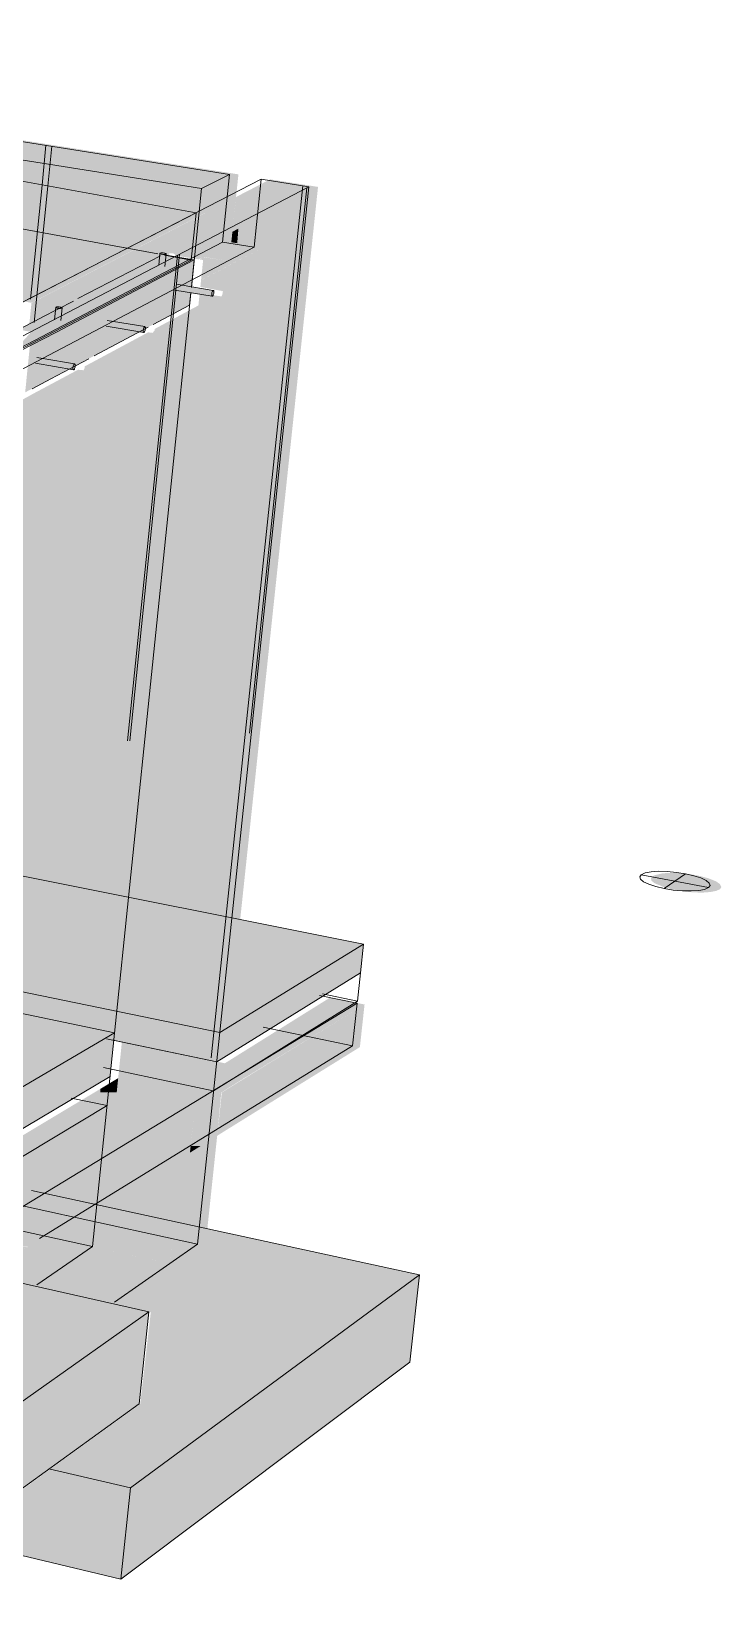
# Model space of a CAD drawing. Header units: inches. Extents: x -8026 to -8021, y -2777 to 2751.
# Drawn here: x -8022.6152 to -8022.5409, y -863.1507 to -862.9809 of the extents above; entities that cross this region are included whole.
import ezdxf

# ---------------------------------------------------------------- set-up
doc = ezdxf.new("R2010")
doc.units = ezdxf.units.IN
doc.header["$MEASUREMENT"] = 0
for name, color, linetype, lineweight in [('A-DETL', 90, 'Continuous', 9), ('A-FLOR', 192, 'Continuous', 13), ('C-BLDG-PADS', 91, 'Continuous', 9), ('L-SITE', 91, 'Continuous', 9), ('S-BEAM', 12, 'Continuous', 9), ('S-FNDN', 32, 'Continuous', 13), ('S-FSTN', 2, 'Continuous', 9)]:
    doc.layers.add(name, color=color, linetype=linetype, lineweight=lineweight)
for name, color, linetype, lineweight, transparency in [('A-FLOR-1', 192, 'Continuous', 13, 0.4), ('A-WALL-PATT-1', 235, 'Continuous', 13, 0.4), ('A-WALL-PATT-3', 25, 'Continuous', 13, 0.4), ('C-BLDG-PADS-1', 91, 'Continuous', 9, 0.4), ('L-SITE-1', 91, 'Continuous', 9, 0.4), ('S-FNDN-2', 25, 'Continuous', 13, 0.4)]:
    doc.layers.add(name, color=color, linetype=linetype, lineweight=lineweight, transparency=transparency)

msp = doc.modelspace()

# ---------------------------------------------------------------- hatches: boundary and pattern name
at = {"layer": 'A-FLOR-1'}
h = msp.add_hatch(color=256, dxfattribs=at)
h.paths.add_polyline_path([(-8022.61537, -863.01434), (-8022.61539, -863.01453), (-8022.59802, -863.00544), (-8022.59802, -863.00538), (-8022.59817, -863.00536), (-8022.61525, -863.01428)], flags=0)
h.paths.add_polyline_path([(-8022.61678, -863.01508), (-8022.61537, -863.01434), (-8022.61524, -863.01318), (-8022.61675, -863.01485)], flags=0)
msp.add_hatch(color=256, dxfattribs=at).paths.add_polyline_path([(-8022.61537, -863.01434), (-8022.59817, -863.00536), (-8022.60072, -863.00498), (-8022.60086, -863.00606), (-8022.60148, -863.00604), (-8022.60145, -863.00544), (-8022.60141, -863.00504), (-8022.61201, -863.01056), (-8022.61191, -863.01066), (-8022.61205, -863.01189), (-8022.61265, -863.01187), (-8022.61269, -863.01183), (-8022.61273, -863.01181), (-8022.61262, -863.01086), (-8022.61653, -863.01289), (-8022.61654, -863.01296), (-8022.61524, -863.01318)], flags=0)
h = msp.add_hatch(color=256, dxfattribs=at)
h.paths.add_polyline_path([(-8022.61194, -863.01063), (-8022.61212, -863.01066), (-8022.61198, -863.01063)], flags=0)
h.paths.add_polyline_path([(-8022.61229, -863.01191), (-8022.61224, -863.01191), (-8022.61205, -863.01189), (-8022.61196, -863.01061), (-8022.61215, -863.01052), (-8022.61257, -863.01053), (-8022.6126, -863.01056), (-8022.61269, -863.01183), (-8022.61231, -863.01191)], flags=0)
h.paths.add_polyline_path([(-8022.60074, -863.00482), (-8022.60091, -863.00484), (-8022.60078, -863.00482)], flags=0)
h.paths.add_polyline_path([(-8022.60108, -863.00608), (-8022.60104, -863.00607), (-8022.60086, -863.00604), (-8022.60084, -863.00595), (-8022.60076, -863.0048), (-8022.60094, -863.00471), (-8022.60136, -863.00472), (-8022.60139, -863.00477), (-8022.60148, -863.00601), (-8022.6011, -863.00607)], flags=0)
at = {"layer": 'A-WALL-PATT-1'}
h = msp.add_hatch(color=256, dxfattribs=at)
h.paths.add_polyline_path([(-8022.72479, -863.05), (-8022.72424, -863.04288), (-8022.73148, -863.04131), (-8022.73203, -863.04855), (-8022.72551, -863.04985)], flags=0)
h.paths.add_polyline_path([(-8022.7238, -863.0372), (-8022.72226, -863.01743), (-8022.72955, -863.01595), (-8022.73104, -863.03564), (-8022.72392, -863.03717)], flags=0)
h.paths.add_polyline_path([(-8022.62831, -863.01683), (-8022.62278, -863.01397), (-8022.71003, -862.99737), (-8022.71041, -863.00204), (-8022.70817, -863.00107), (-8022.70833, -863.00308), (-8022.63559, -863.01558)], flags=0)
h.paths.add_polyline_path([(-8022.72185, -863.01212), (-8022.72055, -862.99537), (-8022.72787, -862.99397), (-8022.72914, -863.01066), (-8022.72392, -863.01171)], flags=0)
h.paths.add_polyline_path([(-8022.61523, -863.01006), (-8022.59654, -863.00038), (-8022.70866, -862.98014), (-8022.70963, -862.99236), (-8022.61527, -863.01005)], flags=0)
h.paths.add_polyline_path([(-8022.72016, -862.99039), (-8022.71922, -862.97823), (-8022.72288, -862.97761), (-8022.72658, -862.97702), (-8022.72694, -862.98165), (-8022.72405, -862.98211), (-8022.72418, -862.98237), (-8022.72678, -862.98341), (-8022.72703, -862.98601), (-8022.72716, -862.98617), (-8022.72728, -862.98622), (-8022.7275, -862.98901), (-8022.72204, -862.99004)], flags=0)
h = msp.add_hatch(color=256, dxfattribs=at)
h.paths.add_polyline_path([(-8022.59897, -863.10915), (-8022.59817, -863.10154), (-8022.60745, -863.1073), (-8022.59919, -863.1091)], flags=0)
h.paths.add_polyline_path([(-8022.59469, -863.00875), (-8022.59479, -863.00889), (-8022.59471, -863.00877)], flags=0)
h.paths.add_polyline_path([(-8022.59545, -863.07587), (-8022.58734, -862.99914), (-8022.59251, -862.99831), (-8022.59307, -863.00364), (-8022.59029, -863.00409), (-8022.59697, -863.00764), (-8022.59704, -863.00835), (-8022.59462, -863.0088), (-8022.59467, -863.00916), (-8022.59476, -863.00935), (-8022.59482, -863.00936), (-8022.59712, -863.00903), (-8022.59725, -863.01034), (-8022.60196, -863.01287), (-8022.60198, -863.01304), (-8022.60212, -863.01322), (-8022.60215, -863.01329), (-8022.60268, -863.01324), (-8022.60948, -863.01689), (-8022.6095, -863.01706), (-8022.60962, -863.01731), (-8022.60967, -863.01731), (-8022.61021, -863.01726), (-8022.61487, -863.01975), (-8022.62001, -863.07096), (-8022.59727, -863.07551)], flags=0)
h.paths.add_polyline_path([(-8022.59705, -863.00529), (-8022.59671, -863.00511), (-8022.5962, -863.00023), (-8022.59654, -863.0004), (-8022.59703, -863.00511)], flags=0)
h.paths.add_polyline_path([(-8022.72791, -862.97746), (-8022.72674, -862.97699), (-8022.72786, -862.97682), (-8022.72788, -862.97702)], flags=0)
h = msp.add_hatch(color=256, dxfattribs=at)
h.paths.add_polyline_path([(-8022.59654, -863.0004), (-8022.5962, -863.00023), (-8022.59594, -862.99777), (-8022.70863, -862.97987), (-8022.70866, -862.98014), (-8022.59654, -863.00038)], flags=0)
h.paths.add_polyline_path([(-8022.71922, -862.97823), (-8022.71921, -862.97819), (-8022.72123, -862.97787)], flags=0)
h = msp.add_hatch(color=256, dxfattribs=at)
h.paths.add_polyline_path([(-8022.62432, -863.01752), (-8022.6232, -863.01688), (-8022.62315, -863.01666), (-8022.62316, -863.0166), (-8022.62295, -863.01657), (-8022.62249, -863.01657), (-8022.61984, -863.01518), (-8022.61977, -863.01454), (-8022.62275, -863.01398), (-8022.62827, -863.01684), (-8022.62686, -863.01708)], flags=0)
h.paths.add_polyline_path([(-8022.62281, -863.01673), (-8022.62286, -863.01672), (-8022.62286, -863.01673)], flags=0)
h.paths.add_polyline_path([(-8022.61552, -863.01292), (-8022.61161, -863.01084), (-8022.61156, -863.01061), (-8022.61156, -863.01055), (-8022.61119, -863.01055), (-8022.61092, -863.01052), (-8022.60046, -863.00503), (-8022.60038, -863.0048), (-8022.60041, -863.00473), (-8022.60004, -863.00472), (-8022.59982, -863.0048), (-8022.59977, -863.0049), (-8022.59976, -863.00496), (-8022.59721, -863.00538), (-8022.59705, -863.00529), (-8022.59654, -863.0004), (-8022.61523, -863.01008), (-8022.61546, -863.01232)], flags=0)
h.paths.add_polyline_path([(-8022.61123, -863.01068), (-8022.61128, -863.01067), (-8022.61128, -863.01068)], flags=0)
h = msp.add_hatch(color=256, dxfattribs=at)
h.paths.add_polyline_path([(-8022.62001, -863.07096), (-8022.61487, -863.01975), (-8022.61719, -863.02102), (-8022.61721, -863.02118), (-8022.61733, -863.02144), (-8022.61739, -863.02144), (-8022.6179, -863.02139), (-8022.62279, -863.0704), (-8022.62031, -863.0709)], flags=0)
h.paths.add_polyline_path([(-8022.59697, -863.00763), (-8022.59328, -863.00567), (-8022.59674, -863.00513), (-8022.59706, -863.00534), (-8022.59706, -863.0054), (-8022.59674, -863.00545), (-8022.59679, -863.00589)], flags=0)
h = msp.add_hatch(color=256, dxfattribs=at)
h.paths.add_polyline_path([(-8022.61984, -863.01518), (-8022.61893, -863.0147), (-8022.61977, -863.01454)], flags=0)
h.paths.add_polyline_path([(-8022.59706, -863.0054), (-8022.59706, -863.00534), (-8022.59713, -863.00539)], flags=0)
h = msp.add_hatch(color=256, dxfattribs=at)
h.paths.add_polyline_path([(-8022.60033, -863.11348), (-8022.59981, -863.10896), (-8022.60825, -863.10712), (-8022.61376, -863.11052), (-8022.60064, -863.11341)], flags=0)
h.paths.add_polyline_path([(-8022.59796, -863.09118), (-8022.59619, -863.07575), (-8022.62067, -863.07085), (-8022.62222, -863.08532), (-8022.60625, -863.08864), (-8022.60633, -863.08944), (-8022.59903, -863.09096)], flags=0)
for points in [[(-8022.6195, -863.10468), (-8022.60622, -863.09665), (-8022.60605, -863.09505), (-8022.6078, -863.09505), (-8022.6078, -863.09466), (-8022.62318, -863.10387), (-8022.61985, -863.1046)], [(-8022.60745, -863.1073), (-8022.59817, -863.10154), (-8022.59767, -863.09682), (-8022.59945, -863.09791), (-8022.59945, -863.09505), (-8022.60605, -863.09505), (-8022.60622, -863.09665), (-8022.6195, -863.10468), (-8022.6078, -863.10723)], [(-8022.61376, -863.11052), (-8022.60825, -863.10712), (-8022.62026, -863.1045), (-8022.62442, -863.107), (-8022.62455, -863.10814), (-8022.61503, -863.11024)]]:
    msp.add_hatch(color=256, dxfattribs=at).paths.add_polyline_path(points, flags=0)
at = {"layer": 'A-WALL-PATT-3'}
h = msp.add_hatch(color=256, dxfattribs=at)
h.paths.add_polyline_path([(-8022.59629, -863.10973), (-8022.59523, -863.09971), (-8022.59817, -863.10154), (-8022.59897, -863.10915)], flags=0)
h.paths.add_polyline_path([(-8022.59275, -863.07641), (-8022.58437, -862.99758), (-8022.58734, -862.99914), (-8022.59545, -863.07587), (-8022.59328, -863.0763)], flags=0)
for points in [[(-8022.59307, -863.00364), (-8022.59294, -863.00207), (-8022.59359, -863.00241), (-8022.59371, -863.00354), (-8022.59328, -863.00361)], [(-8022.59809, -863.10083), (-8022.59703, -863.10083), (-8022.59523, -863.09971), (-8022.59479, -863.09505), (-8022.59767, -863.09682)], [(-8022.62107, -863.11453), (-8022.62097, -863.11362), (-8022.6207, -863.11362), (-8022.62069, -863.11341), (-8022.61846, -863.11341), (-8022.61567, -863.11169), (-8022.61736, -863.11165), (-8022.61959, -863.11115), (-8022.61958, -863.11098), (-8022.61504, -863.11125), (-8022.61503, -863.11024), (-8022.61917, -863.10933), (-8022.62504, -863.11292), (-8022.62511, -863.11362), (-8022.6248, -863.11369)]]:
    msp.add_hatch(color=256, dxfattribs=at).paths.add_polyline_path(points, flags=0)
h = msp.add_hatch(color=256, dxfattribs=at)
h.paths.add_polyline_path([(-8022.61591, -863.0197), (-8022.61116, -863.01719), (-8022.61465, -863.01658), (-8022.6147, -863.01643), (-8022.61563, -863.01692), (-8022.61583, -863.01894)], flags=0)
h.paths.add_polyline_path([(-8022.61049, -863.01683), (-8022.6036, -863.01317), (-8022.60705, -863.01258), (-8022.60713, -863.01245), (-8022.61398, -863.01605), (-8022.61049, -863.01669)], flags=0)
h.paths.add_polyline_path([(-8022.60293, -863.01282), (-8022.5982, -863.01031), (-8022.59806, -863.00896), (-8022.59965, -863.00868), (-8022.59972, -863.00855), (-8022.60639, -863.01206), (-8022.60293, -863.01268)], flags=0)
h.paths.add_polyline_path([(-8022.598, -863.00833), (-8022.59792, -863.0076), (-8022.59899, -863.00817), (-8022.59815, -863.0083)], flags=0)
h = msp.add_hatch(color=256, dxfattribs=at)
h.paths.add_polyline_path([(-8022.6107, -863.01727), (-8022.61074, -863.01722), (-8022.6107, -863.01718), (-8022.61067, -863.01726), (-8022.61053, -863.01685), (-8022.61058, -863.01666), (-8022.61076, -863.0166), (-8022.61406, -863.01609), (-8022.61469, -863.01648), (-8022.61465, -863.01658), (-8022.61072, -863.01726)], flags=0)
h.paths.add_polyline_path([(-8022.60314, -863.01326), (-8022.60319, -863.01319), (-8022.60313, -863.01319), (-8022.60308, -863.01319), (-8022.60297, -863.01284), (-8022.60302, -863.01265), (-8022.60319, -863.0126), (-8022.60647, -863.0121), (-8022.60709, -863.01249), (-8022.60705, -863.01259), (-8022.60316, -863.01325)], flags=0)
h.paths.add_polyline_path([(-8022.59576, -863.00934), (-8022.59582, -863.00924), (-8022.59576, -863.00925), (-8022.59573, -863.00932), (-8022.5956, -863.00893), (-8022.59564, -863.00874), (-8022.59582, -863.00869), (-8022.59907, -863.0082), (-8022.59968, -863.00859), (-8022.59965, -863.00869), (-8022.59579, -863.00934)], flags=0)
h = msp.add_hatch(color=256, dxfattribs=at)
h.paths.add_polyline_path([(-8022.60033, -863.11348), (-8022.59735, -863.11139), (-8022.59714, -863.10954), (-8022.59981, -863.10896), (-8022.60032, -863.11341)], flags=0)
h.paths.add_polyline_path([(-8022.59528, -863.09174), (-8022.5935, -863.07629), (-8022.59619, -863.07575), (-8022.59796, -863.09118)], flags=0)
h = msp.add_hatch(color=256, dxfattribs=at)
h.paths.add_polyline_path([(-8022.60647, -863.11779), (-8022.60033, -863.11348), (-8022.61376, -863.11052), (-8022.62048, -863.11466), (-8022.6068, -863.11771)], flags=0)
h.paths.add_polyline_path([(-8022.62427, -863.10374), (-8022.60676, -863.09334), (-8022.60627, -863.08863), (-8022.62227, -863.08531), (-8022.62427, -863.10374)], flags=0)
at = {"layer": 'C-BLDG-PADS-1'}
for points in [[(-8022.59523, -863.09971), (-8022.57986, -863.09017), (-8022.57936, -863.08558), (-8022.59473, -863.09505)], [(-8022.59473, -863.09502), (-8022.58975, -863.09191), (-8022.57962, -863.08553), (-8022.58306, -863.08483), (-8022.5944, -863.09191)], [(-8022.59261, -863.09371), (-8022.57936, -863.08558), (-8022.57962, -863.08553), (-8022.58975, -863.09191)], [(-8022.59742, -863.09449), (-8022.59709, -863.09135), (-8022.60549, -863.0896), (-8022.60581, -863.09272), (-8022.59834, -863.09429)], [(-8022.59945, -863.09791), (-8022.59767, -863.09682), (-8022.59742, -863.09449), (-8022.60581, -863.09272), (-8022.60605, -863.09505), (-8022.59945, -863.09505)], [(-8022.59478, -863.09504), (-8022.59473, -863.09502), (-8022.5944, -863.09191), (-8022.59709, -863.09135), (-8022.59742, -863.09449)], [(-8022.60605, -863.09505), (-8022.60589, -863.09351), (-8022.6078, -863.09466), (-8022.6078, -863.09505)], [(-8022.59767, -863.09682), (-8022.59478, -863.09504), (-8022.59742, -863.09449), (-8022.59748, -863.09505)], [(-8022.59817, -863.10154), (-8022.59703, -863.10083), (-8022.59809, -863.10083)]]:
    msp.add_hatch(color=256, dxfattribs=at).paths.add_polyline_path(points, flags=0)
h = msp.add_hatch(color=256, dxfattribs=at)
h.paths.add_polyline_path([(-8022.62048, -863.11466), (-8022.61846, -863.11341), (-8022.62069, -863.11341), (-8022.6207, -863.11362), (-8022.62097, -863.11362), (-8022.62107, -863.11453), (-8022.62071, -863.11461)], flags=0)
h.paths.add_polyline_path([(-8022.61715, -863.11169), (-8022.61559, -863.11165), (-8022.61376, -863.11052), (-8022.61503, -863.11024), (-8022.61504, -863.11125), (-8022.61958, -863.11098), (-8022.61959, -863.11115), (-8022.61736, -863.11165)], flags=0)
at = {"layer": 'L-SITE-1'}
msp.add_hatch(color=256, dxfattribs=at).paths.add_polyline_path([(-8022.54296, -863.07354), (-8022.54215, -863.07348), (-8022.54151, -863.07336), (-8022.54109, -863.07318), (-8022.54093, -863.07294), (-8022.54109, -863.07262), (-8022.54151, -863.07233), (-8022.54233, -863.072), (-8022.54318, -863.07177), (-8022.5436, -863.07168), (-8022.54458, -863.07152), (-8022.54556, -863.07143), (-8022.54677, -863.07143), (-8022.54731, -863.07147), (-8022.54814, -863.07168), (-8022.54836, -863.07177), (-8022.54853, -863.072), (-8022.54845, -863.07227), (-8022.54811, -863.07254), (-8022.54714, -863.07294), (-8022.5463, -863.07318), (-8022.54533, -863.07336), (-8022.5443, -863.07348), (-8022.5439, -863.07352)], flags=0)
at = {"layer": 'S-FNDN'}
for points in [[(-8022.59495, -863.08861), (-8022.57947, -863.0791), (-8022.5935, -863.07629), (-8022.59468, -863.08627)], [(-8022.59528, -863.09174), (-8022.5798, -863.08216), (-8022.57947, -863.0791), (-8022.59495, -863.08861)], [(-8022.58639, -863.1185), (-8022.57938, -863.11341), (-8022.59714, -863.10954), (-8022.59735, -863.11139), (-8022.60243, -863.11495), (-8022.58742, -863.11828)], [(-8022.72184, -863.20301), (-8022.60258, -863.11865), (-8022.62534, -863.11357), (-8022.73705, -863.18878), (-8022.72097, -863.19329), (-8022.72119, -863.19572)], [(-8022.60456, -863.13762), (-8022.57345, -863.1147), (-8022.57938, -863.11341), (-8022.58639, -863.1185), (-8022.60243, -863.11495), (-8022.60647, -863.11779), (-8022.60238, -863.1187), (-8022.60352, -863.12859), (-8022.61321, -863.1356), (-8022.6065, -863.13717)], [(-8022.60559, -863.14745), (-8022.57449, -863.12407), (-8022.57345, -863.1147), (-8022.60456, -863.13762)], [(-8022.72278, -863.21468), (-8022.60362, -863.12857), (-8022.60258, -863.11865), (-8022.72184, -863.20301), (-8022.722, -863.20496)], [(-8022.60559, -863.14745), (-8022.60456, -863.13762), (-8022.61321, -863.1356), (-8022.62354, -863.14316), (-8022.60649, -863.14724)]]:
    msp.add_hatch(color=256, dxfattribs=at).paths.add_polyline_path(points, flags=0)
at = {"layer": 'S-FNDN-2'}
h = msp.add_hatch(color=256, dxfattribs=at)
h.paths.add_polyline_path([(-8022.58734, -862.99914), (-8022.58437, -862.99758), (-8022.58952, -862.99677), (-8022.59251, -862.99831), (-8022.58952, -862.99879)], flags=0)
h.paths.add_polyline_path([(-8022.59594, -862.99777), (-8022.59294, -862.99623), (-8022.70848, -862.978), (-8022.70863, -862.97987), (-8022.59654, -862.99767)], flags=0)
h.paths.add_polyline_path([(-8022.71921, -862.97819), (-8022.71907, -862.97633), (-8022.72772, -862.97496), (-8022.72786, -862.97682), (-8022.72666, -862.97697), (-8022.72651, -862.97691), (-8022.72123, -862.97787)], flags=0)
for points in [[(-8022.5962, -863.00023), (-8022.5932, -862.99867), (-8022.59294, -862.99623), (-8022.59594, -862.99777), (-8022.59609, -862.99914)], [(-8022.59671, -863.00511), (-8022.59371, -863.00354), (-8022.5932, -862.99867), (-8022.5962, -863.00023), (-8022.59669, -863.0049)], [(-8022.59359, -863.00241), (-8022.5929, -863.00205), (-8022.59251, -862.99831), (-8022.5932, -862.99867), (-8022.59328, -862.99946)], [(-8022.59328, -863.00567), (-8022.59307, -863.00364), (-8022.59371, -863.00354), (-8022.59671, -863.00511), (-8022.59392, -863.00557)], [(-8022.59328, -863.00567), (-8022.59029, -863.00409), (-8022.59307, -863.00364), (-8022.59322, -863.00511)]]:
    msp.add_hatch(color=256, dxfattribs=at).paths.add_polyline_path(points, flags=0)
h = msp.add_hatch(color=256, dxfattribs=at)
h.paths.add_polyline_path([(-8022.62138, -863.01994), (-8022.62114, -863.01753), (-8022.62467, -863.01938), (-8022.62357, -863.01957)], flags=0)
h.paths.add_polyline_path([(-8022.61563, -863.01692), (-8022.61467, -863.01635), (-8022.61457, -863.01603), (-8022.61449, -863.01596), (-8022.61395, -863.01603), (-8022.60707, -863.01236), (-8022.60698, -863.01204), (-8022.60692, -863.01198), (-8022.60686, -863.01198), (-8022.60636, -863.01204), (-8022.59967, -863.00846), (-8022.59957, -863.00815), (-8022.59949, -863.00808), (-8022.59896, -863.00815), (-8022.59792, -863.0076), (-8022.5977, -863.00544), (-8022.59802, -863.00544), (-8022.59803, -863.00546), (-8022.61539, -863.01453), (-8022.6155, -863.01567)], flags=0)
h.paths.add_polyline_path([(-8022.60702, -863.01211), (-8022.60703, -863.01207), (-8022.60701, -863.01205)], flags=0)
h.paths.add_polyline_path([(-8022.59962, -863.00822), (-8022.59962, -863.00818), (-8022.5996, -863.00816)], flags=0)
h = msp.add_hatch(color=256, dxfattribs=at)
h.paths.add_polyline_path([(-8022.61468, -863.01642), (-8022.61398, -863.01605), (-8022.61455, -863.016), (-8022.61465, -863.01619), (-8022.61468, -863.01642)], flags=0)
h.paths.add_polyline_path([(-8022.60708, -863.01242), (-8022.6064, -863.01206), (-8022.60696, -863.01201), (-8022.60705, -863.0122), (-8022.60708, -863.01242)], flags=0)
h.paths.add_polyline_path([(-8022.59967, -863.00853), (-8022.59909, -863.00815), (-8022.59955, -863.00812), (-8022.59964, -863.0083), (-8022.59967, -863.00852)], flags=0)

# ---------------------------------------------------------------- linework, layer by layer
at = {"layer": 'A-DETL'}
for p, q in [((-8022.61367, -862.9931), (-8022.61409, -862.99738)), ((-8022.61304, -862.9932), (-8022.61347, -862.99749)), ((-8022.61409, -862.99738), (-8022.61532, -863.00966)), ((-8022.61347, -862.99749), (-8022.61465, -863.00931)), ((-8022.58599, -862.99747), (-8022.59588, -863.09133)), ((-8022.58557, -862.99769), (-8022.59176, -863.05638)), ((-8022.5995, -863.00494), (-8022.60487, -863.0572)), ((-8022.59927, -863.00482), (-8022.60465, -863.05719)), ((-8022.61465, -863.00934), (-8022.61493, -863.01216))]:
    msp.add_line(p, q, dxfattribs=at)
at = {"layer": 'A-FLOR'}
for p, q in [((-8022.5975, -863.00037), (-8022.71027, -862.97997)), ((-8022.71065, -862.98478), (-8022.60535, -863.00411)), ((-8022.61628, -863.01002), (-8022.5975, -863.00037)), ((-8022.59803, -863.00546), (-8022.5975, -863.00039)), ((-8022.60531, -863.00412), (-8022.60162, -863.0048)), ((-8022.59803, -863.00546), (-8022.6168, -863.01526)), ((-8022.60092, -863.00493), (-8022.59803, -863.00546)), ((-8022.59528, -863.09174), (-8022.5798, -863.08216)), ((-8022.5798, -863.08216), (-8022.58013, -863.08521)), ((-8022.58013, -863.08521), (-8022.59561, -863.09488)), ((-8022.5839, -863.08445), (-8022.58013, -863.08521)), ((-8022.60715, -863.08927), (-8022.59528, -863.09174)), ((-8022.59566, -863.09487), (-8022.60747, -863.09238)), ((-8022.73384, -863.16882), (-8022.60676, -863.09334)), ((-8022.61095, -863.09565), (-8022.60708, -863.09647)), ((-8022.60708, -863.09647), (-8022.62905, -863.10963))]:
    msp.add_line(p, q, dxfattribs=at)
at = {"layer": 'C-BLDG-PADS'}
for p, q in [((-8022.72452, -863.1732), (-8022.58016, -863.08545)), ((-8022.58016, -863.08545), (-8022.58421, -863.08462)), ((-8022.58065, -863.09002), (-8022.58016, -863.08545)), ((-8022.59028, -863.08804), (-8022.58065, -863.09002)), ((-8022.58065, -863.09002), (-8022.61436, -863.11077))]:
    msp.add_line(p, q, dxfattribs=at)
at = {"layer": 'L-SITE'}
for q in [(-8022.54956, -863.07161), (-8022.54709, -863.0731), (-8022.5448, -863.07151), (-8022.54232, -863.073)]:
    msp.add_line((-8022.54595, -863.0723), q, dxfattribs=at)
for points in [[(-8022.54956, -863.07161, 0), (-8022.54973, -863.07183, 0), (-8022.54965, -863.0721, 0), (-8022.54931, -863.07237, 0), (-8022.54875, -863.07264, 0), (-8022.54799, -863.07289, 0), (-8022.54709, -863.0731, 0), (-8022.54612, -863.07326, 0), (-8022.54513, -863.07334, 0), (-8022.54419, -863.07336, 0), (-8022.54338, -863.07331, 0), (-8022.54274, -863.07319, 0), (-8022.54232, -863.073, 0)], [(-8022.54232, -863.073, 0), (-8022.54215, -863.07277, 0), (-8022.54224, -863.07251, 0), (-8022.54258, -863.07223, 0), (-8022.54315, -863.07196, 0), (-8022.54391, -863.07172, 0), (-8022.5448, -863.07151, 0), (-8022.54578, -863.07136, 0), (-8022.54676, -863.07127, 0), (-8022.54769, -863.07125, 0), (-8022.5485, -863.0713, 0), (-8022.54914, -863.07142, 0), (-8022.54956, -863.07161, 0)]]:
    msp.add_polyline3d(points, dxfattribs=at)
at = {"layer": 'S-BEAM'}
for p, q in [((-8022.61262, -863.01324), (-8022.5977, -863.00544)), ((-8022.60135, -863.00501), (-8022.61022, -863.00961)), ((-8022.60072, -863.00494), (-8022.59817, -863.00536)), ((-8022.59817, -863.00536), (-8022.59802, -863.00538)), ((-8022.59802, -863.00538), (-8022.5977, -863.00544)), ((-8022.5977, -863.00544), (-8022.59792, -863.00761)), ((-8022.59792, -863.00761), (-8022.598, -863.00834)), ((-8022.59806, -863.00895), (-8022.5982, -863.01031)), ((-8022.61072, -863.00987), (-8022.61407, -863.01161)), ((-8022.5982, -863.01031), (-8022.60212, -863.01239)), ((-8022.61417, -863.01166), (-8022.61702, -863.01314)), ((-8022.6141, -863.01163), (-8022.61417, -863.01166)), ((-8022.60267, -863.01268), (-8022.60848, -863.01576)), ((-8022.61763, -863.01585), (-8022.61262, -863.01324)), ((-8022.60905, -863.01607), (-8022.61313, -863.01823)), ((-8022.61313, -863.01823), (-8022.61515, -863.0193))]:
    msp.add_line(p, q, dxfattribs=at)
at = {"layer": 'S-FNDN'}
for p, q in [((-8022.71037, -862.97781), (-8022.59389, -862.99623)), ((-8022.59691, -862.99777), (-8022.71026, -862.97972)), ((-8022.58535, -862.99758), (-8022.7385, -863.07724)), ((-8022.59048, -862.99676), (-8022.71598, -863.0613)), ((-8022.59801, -863.00841), (-8022.59691, -862.99777)), ((-8022.58535, -862.99758), (-8022.59735, -863.11139)), ((-8022.59691, -862.99777), (-8022.59389, -862.99623)), ((-8022.59389, -862.99623), (-8022.59465, -863.00352)), ((-8022.59125, -863.00407), (-8022.59048, -862.99676)), ((-8022.59048, -862.99676), (-8022.58535, -862.99758)), ((-8022.59125, -863.00407), (-8022.71892, -863.07123)), ((-8022.71803, -863.06794), (-8022.59465, -863.00352)), ((-8022.59465, -863.00352), (-8022.59125, -863.00407)), ((-8022.59807, -863.00903), (-8022.60864, -863.11165)), ((-8022.57947, -863.0791), (-8022.69032, -863.05692)), ((-8022.59495, -863.08861), (-8022.57947, -863.0791)), ((-8022.57947, -863.0791), (-8022.5798, -863.08216)), ((-8022.5798, -863.08216), (-8022.59528, -863.09174)), ((-8022.62199, -863.08302), (-8022.59495, -863.08861)), ((-8022.60627, -863.08863), (-8022.62504, -863.08473)), ((-8022.73341, -863.16319), (-8022.60627, -863.08863)), ((-8022.59528, -863.09174), (-8022.60642, -863.08942)), ((-8022.60676, -863.09334), (-8022.73384, -863.16882)), ((-8022.61212, -863.10816), (-8022.62806, -863.10467)), ((-8022.57345, -863.1147), (-8022.61521, -863.1056)), ((-8022.63078, -863.10677), (-8022.60864, -863.11165)), ((-8022.6115, -863.1083), (-8022.61209, -863.10816)), ((-8022.59735, -863.11139), (-8022.61147, -863.1083)), ((-8022.6367, -863.11103), (-8022.60258, -863.11865)), ((-8022.60627, -863.11764), (-8022.59735, -863.11139)), ((-8022.60864, -863.11165), (-8022.61464, -863.11577)), ((-8022.60456, -863.13762), (-8022.57345, -863.1147)), ((-8022.57449, -863.12407), (-8022.57345, -863.1147)), ((-8022.72184, -863.20301), (-8022.60258, -863.11865)), ((-8022.60258, -863.11865), (-8022.60362, -863.12857)), ((-8022.60559, -863.14745), (-8022.57449, -863.12407)), ((-8022.72278, -863.21468), (-8022.60362, -863.12857)), ((-8022.60456, -863.13762), (-8022.61336, -863.13556)), ((-8022.60559, -863.14745), (-8022.60456, -863.13762)), ((-8022.62376, -863.14311), (-8022.60559, -863.14745))]:
    msp.add_line(p, q, dxfattribs=at)
at = {"layer": 'S-FSTN'}
for p, q in [((-8022.60153, -863.00605), (-8022.6014, -863.00473)), ((-8022.601, -863.00484), (-8022.60091, -863.00484)), ((-8022.60086, -863.00472), (-8022.60094, -863.00471)), ((-8022.60091, -863.00484), (-8022.60084, -863.00484)), ((-8022.60072, -863.0048), (-8022.60086, -863.00614)), ((-8022.59577, -863.00934), (-8022.59978, -863.00868)), ((-8022.59966, -863.00806), (-8022.599, -863.00817)), ((-8022.599, -863.00817), (-8022.59565, -863.00872)), ((-8022.61274, -863.01189), (-8022.61261, -863.01054)), ((-8022.61241, -863.01049), (-8022.61248, -863.0105)), ((-8022.61192, -863.01061), (-8022.61206, -863.01197)), ((-8022.61194, -863.01063), (-8022.61192, -863.01061)), ((-8022.60314, -863.01326), (-8022.60719, -863.01258)), ((-8022.60707, -863.01195), (-8022.6064, -863.01206)), ((-8022.6064, -863.01206), (-8022.60302, -863.01262)), ((-8022.61466, -863.01593), (-8022.61399, -863.01605)), ((-8022.61399, -863.01605), (-8022.61058, -863.01663)), ((-8022.6107, -863.01727), (-8022.6148, -863.01657))]:
    msp.add_line(p, q, dxfattribs=at)
for points in [[(-8022.60138, -863.00471, 0), (-8022.6014, -863.00473, 0), (-8022.6014, -863.00473, 0)], [(-8022.6014, -863.00473, 0), (-8022.60139, -863.00475, 0), (-8022.60136, -863.00477, 0), (-8022.60132, -863.00479, 0)], [(-8022.60094, -863.00471, 0), (-8022.60103, -863.00469, 0), (-8022.60112, -863.00469, 0), (-8022.6012, -863.00469, 0), (-8022.60128, -863.00469, 0), (-8022.60134, -863.0047, 0), (-8022.60138, -863.00471, 0)], [(-8022.60132, -863.00479, 0), (-8022.60125, -863.00481, 0), (-8022.60117, -863.00482, 0)], [(-8022.60117, -863.00482, 0), (-8022.60109, -863.00484, 0), (-8022.601, -863.00484, 0)], [(-8022.60075, -863.00476, 0), (-8022.6008, -863.00474, 0), (-8022.60086, -863.00472, 0)], [(-8022.60084, -863.00484, 0), (-8022.60078, -863.00483, 0), (-8022.60074, -863.00482, 0), (-8022.60072, -863.0048, 0)], [(-8022.60072, -863.0048, 0), (-8022.60072, -863.00478, 0), (-8022.60075, -863.00476, 0)], [(-8022.59559, -863.00897, 0), (-8022.59559, -863.00889, 0), (-8022.59559, -863.00882, 0), (-8022.5956, -863.00877, 0), (-8022.59562, -863.00873, 0), (-8022.59564, -863.00872, 0), (-8022.59567, -863.00872, 0), (-8022.5957, -863.00875, 0), (-8022.59573, -863.00879, 0), (-8022.59576, -863.00886, 0), (-8022.59579, -863.00893, 0), (-8022.59581, -863.00901, 0), (-8022.59582, -863.00909, 0)], [(-8022.59582, -863.00909, 0), (-8022.59582, -863.00917, 0), (-8022.59582, -863.00923, 0), (-8022.59581, -863.00929, 0), (-8022.59579, -863.00932, 0), (-8022.59576, -863.00934, 0), (-8022.59574, -863.00934, 0), (-8022.59571, -863.00931, 0), (-8022.59568, -863.00926, 0), (-8022.59565, -863.0092, 0), (-8022.59562, -863.00913, 0), (-8022.5956, -863.00905, 0), (-8022.59559, -863.00897, 0)], [(-8022.61248, -863.0105, 0), (-8022.61254, -863.01051, 0), (-8022.61258, -863.01052, 0), (-8022.6126, -863.01054, 0), (-8022.61261, -863.01054, 0)], [(-8022.61261, -863.01054, 0), (-8022.6126, -863.01056, 0), (-8022.61257, -863.01058, 0), (-8022.61253, -863.0106, 0)], [(-8022.61253, -863.0106, 0), (-8022.61246, -863.01062, 0), (-8022.61238, -863.01064, 0)], [(-8022.61214, -863.01051, 0), (-8022.61223, -863.0105, 0), (-8022.61232, -863.01049, 0), (-8022.61241, -863.01049, 0)], [(-8022.61238, -863.01064, 0), (-8022.61229, -863.01065, 0), (-8022.6122, -863.01066, 0), (-8022.61212, -863.01066, 0)], [(-8022.612, -863.01055, 0), (-8022.61206, -863.01053, 0), (-8022.61214, -863.01051, 0)], [(-8022.61212, -863.01066, 0), (-8022.61204, -863.01065, 0), (-8022.61198, -863.01064, 0), (-8022.61194, -863.01063, 0)], [(-8022.61192, -863.01061, 0), (-8022.61192, -863.01059, 0), (-8022.61195, -863.01057, 0), (-8022.612, -863.01055, 0)], [(-8022.60319, -863.013, 0), (-8022.6032, -863.01308, 0), (-8022.6032, -863.01315, 0), (-8022.60318, -863.0132, 0), (-8022.60316, -863.01324, 0), (-8022.60314, -863.01326, 0), (-8022.60311, -863.01325, 0), (-8022.60308, -863.01322, 0), (-8022.60305, -863.01318, 0), (-8022.60302, -863.01312, 0), (-8022.60299, -863.01304, 0), (-8022.60297, -863.01296, 0), (-8022.60296, -863.01288, 0)], [(-8022.60296, -863.01288, 0), (-8022.60296, -863.0128, 0), (-8022.60296, -863.01273, 0), (-8022.60297, -863.01268, 0), (-8022.60299, -863.01264, 0), (-8022.60302, -863.01263, 0), (-8022.60305, -863.01263, 0), (-8022.60308, -863.01266, 0), (-8022.60311, -863.0127, 0), (-8022.60314, -863.01276, 0), (-8022.60316, -863.01284, 0), (-8022.60318, -863.01292, 0), (-8022.60319, -863.013, 0)], [(-8022.61052, -863.01689, 0), (-8022.61051, -863.01681, 0), (-8022.61052, -863.01674, 0), (-8022.61053, -863.01668, 0), (-8022.61055, -863.01665, 0), (-8022.61058, -863.01663, 0), (-8022.61061, -863.01664, 0), (-8022.61064, -863.01666, 0), (-8022.61067, -863.01671, 0), (-8022.6107, -863.01677, 0), (-8022.61073, -863.01685, 0), (-8022.61075, -863.01693, 0), (-8022.61076, -863.01701, 0)], [(-8022.61076, -863.01701, 0), (-8022.61076, -863.01709, 0), (-8022.61076, -863.01716, 0), (-8022.61074, -863.01722, 0), (-8022.61072, -863.01725, 0), (-8022.6107, -863.01727, 0), (-8022.61067, -863.01726, 0), (-8022.61064, -863.01724, 0), (-8022.61061, -863.01719, 0), (-8022.61058, -863.01713, 0), (-8022.61055, -863.01705, 0), (-8022.61053, -863.01697, 0), (-8022.61052, -863.01689, 0)]]:
    msp.add_polyline3d(points, dxfattribs=at)

doc.saveas('drawing.dxf')
